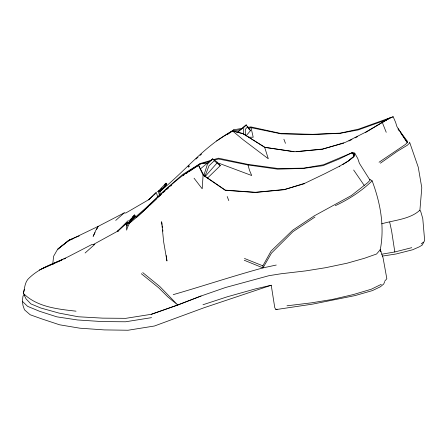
<?xml version="1.0" encoding="UTF-8"?>
<svg xmlns="http://www.w3.org/2000/svg" width="447" height="447" viewBox="0 0 447 447"><rect width="100%" height="100%" fill="white"/><g stroke="black" fill="none" stroke-linecap="round" stroke-linejoin="round"><path stroke-width="0.67" d="M245.302 135.547L245.308 129.351L247.744 126.624L250.538 130.569L246.051 135.888M243.57 134.128L243.749 127.356L246.236 124.931L248.918 129.077L250.538 130.569M211.805 160.138L200.474 163.434L182.32 174.699L163.345 191.417L145.862 207.972L129.401 222.355L129.356 223.332C152.829 204.48 171.721 179.8 198.552 165.356L203.094 175.174L202.189 188.79L194.059 178.202M382.448 256.081L396.025 253.997L412.592 249.784L419.191 246.884L422.236 245.079L424.65 240.503L422.767 218.505L420.761 211.615L419.906 210.191L421.789 187.785L418.258 167.223L409.597 142.191L409.268 143.331L407.424 145.18L397.389 151.254L380.397 163.194M384.632 281.822L383.716 284.024L380.391 286.773L372.373 290.617L354.991 295.601L312.889 304.077L275.9 309.598L274.76 307.659L271.234 285.242L204.083 307.732L154.433 326.008L128.038 330.238L104.358 329.908L79.801 328.187L59.563 324.79L41.85 318.929L30.172 314.755L24.484 309.816L23.015 305.569L22.35 301.328L23.004 295.97L24.155 295.411M62.513 259.64C50.036 264.669 37.107 269.496 27.68 279.543C24.63 283.493 24.663 288.728 23.339 293.344L26.066 298.903L30.899 303.904L40.878 308.028L58.909 313.068L78.331 316.772L102.67 318.141L125.78 318.331L151.371 314.286L177.504 305.055L201.089 296.003L225.467 287.522L269.088 275.659L281.09 273.76L305.681 270.893L325.522 267.725L347.073 263.21L364.411 258.288L376.558 254.013L380.263 249.717C384.778 226.467 380.38 202.759 372.139 180.851L369.725 179.219M173.218 294.651C203.212 285.996 232.831 276.112 262.959 267.898L262.858 265.825L271.1 251.03L292.634 230.25L314.034 215.996L351.448 195.512L367.652 182.711L370.055 180.214L359.405 163.345L357.79 158.562L354.773 153.209L354.063 154.003L353.532 156.796L348.761 160.702L342.676 164.703M213.141 159.747L218.471 158.193L247.834 164.356L278.325 168.553L303.619 168.156L323.354 164.787L352.292 152.617L354.773 153.209L354.175 156.193L348.47 160.914M165.234 186.785L165.999 183.158L166.759 183.974L165.234 186.785L164.524 186.27L165.999 183.158L158.266 191.282L159.758 195.853M24.412 289.393L23.339 293.344C36.939 307.095 57.786 309.101 76.035 311.179M248.487 128.183L251.214 127.691L281.046 133.821L312.548 134.53L339.927 133.346L358.086 129.965L385.878 119.992L386.107 119.226L393.176 116.762L395.612 122.349L396.886 126.507L407.29 142.638L405.451 144.426L379.05 162.244M135.29 216.018C131.34 219.851 127.965 224.74 126.641 230.149L126.317 224.852L129.775 221.399L134.413 214.918L135.29 216.018L132.513 219.449M204.955 176.274L209.012 165.781L214.214 160.786L220.282 165.664L207.609 177.973M131.44 220.421L132.96 216.996L134.413 214.918M127.931 225.953L126.317 224.852L130.44 221.958L132.96 216.56L133.67 217.426M95.004 232.636L93.127 236.379L95.865 230.244L98.133 226.394L124.21 212.878L125.791 213.012L148.739 199.664L152.874 195.92M96.569 229.512L98.133 226.394L68.1 240.86L57.842 249.169L56.83 250.627L53.612 256.248L52.863 263.02L53.495 264.216M244.235 260.249L262.959 267.898L271.485 253.086L292.925 231.697L314.967 217.03M159.965 195.188L159.953 191.908L166.759 183.974M384.716 281.185L386.834 278.71L383.085 257.902L380.263 249.717M205.167 176.476L217.13 162.892M220.282 165.664L217.588 162.367L212.621 158.825L207.469 164.122L204.184 174.296L204.586 176.241M372.139 180.851C361.439 191.21 348.805 199.39 335.323 205.676M162.334 189.69L161.009 189.779L164.524 186.27M188.075 166.636L189.059 165.686M148.387 206.587L136.223 217.695M149.885 205.167L156.875 198.546M158.378 197.127L161.373 194.289M419.906 210.191C409.854 219.41 394.355 220.053 381.716 223.824M188.466 167.234L189.483 166.278M150.175 198.524L148.706 199.887L156.204 192.204L157.763 197.116M153.606 195.345L155.562 193.523M85.103 252.991L94.848 244.297L91.926 244.475L68.017 256.841L41.867 268.798M115.728 220.416L124.21 212.878M195.937 159.048L197.999 157.227M200.06 155.411L201.608 154.047M160.719 190.69C185.086 171.257 204.609 145.566 232.591 130.965L243.33 133.888L265.049 147.37L294.025 151.762M391.594 117.399L385.878 119.992M163.373 192.394L164.921 191.065M166.994 189.293L168.547 187.963M170.614 186.192L171.648 185.309M421.208 243.961L423.348 242.123M237.15 132.535L246.236 124.931L237.307 132.413M200.284 168.977L212.621 158.825M161.009 189.779L163.121 188.282M183.035 175.565L184.158 174.783M185.846 173.609L200.474 163.434L207.313 163.462M226.975 134.804L232.591 130.965L242.9 133.497L264.663 147.337L294.947 151.745L322.281 149.287L345.676 142.213L365.149 132.429L389.398 118.204L393.176 116.762M185.868 173.693L187.572 172.57M189.277 171.452L200.619 163.976L209.894 161.389M216.605 140.956L233.742 129.786L242.632 128.289M365.557 132.496L389.398 118.204L382.006 122.562L382.252 122.327L386.236 132.306M203.094 175.174L225.277 190.316L255.349 192.473L284.309 189.696L305.24 183.08L325.019 173.604L339.731 166.111L348.761 160.702L354.175 156.193L352.292 152.617L338.999 159.104L322.974 165.675L303.435 168.413L277.615 169.162L247.699 164.915L218.505 158.987L213.867 160.283M118.768 230.63L117.181 231.563L126.127 223.338L128.099 222.204L127.842 222.835L125.59 223.992L117.65 231.283L127.842 220.879L131.027 220.974M118.461 230.741L93.518 244.414M158.104 191.405L159.836 190.489L157.523 191.707M348.895 141.023L351.985 139.453M355.074 137.883L357.55 136.626M381.319 284.309L371.317 289.22L353.348 294.556L332.177 299.473L311.531 302.826L286.991 305.804M39.258 270.016L61.742 260.143M73.068 238.704L68.1 240.86L69.71 239.776L79.208 235.932M63.776 259.131L65.67 258.372M201.089 296.003L177.783 305.033L151.371 314.286M275.9 309.598L277.134 309.134M386.107 119.226L358.628 129.105L340.256 133.133L312.878 134.318L281.375 133.603L250.84 126.903L248.107 127.367M202.972 304.748L227.4 296.752L255.41 288.902L271.234 285.242M304.446 183.711L284.37 189.511L255.421 192.283L225.344 190.131L203.944 175.481L198.552 165.356M343.816 143.146L322.617 149.013L296.076 151.729M381.755 254.209L394.818 251.963L411.776 247.666M262.959 267.898L276.252 265.043M240.989 129.535L234.172 130.764L233.742 129.786M151.539 317.644L125.551 321.779L102.436 321.594L77.482 319.963L56.842 316.839L39.627 311.308L27.63 306.363L22.35 301.328M131.826 220.092L129.736 220.125L132.96 216.996L133.837 217.907M218.259 163.501L219.622 163.507L251.711 175.52L249.527 170.413L247.834 164.356M248.392 137.201L253.198 137.223L251.007 127.546M354.773 153.209L351.817 153.086L354.063 154.003M158.266 191.282L159.953 191.908L161.518 188.12L162.591 188.835M244.464 258.455L262.858 265.825M130.222 220.41L131.189 220.991M141.291 273.693L158.556 287.678L167.798 296.842L177.783 305.033L159.853 286.538L142.761 272.597M232.591 130.965L243.129 139.743L268.295 158.758L264.663 147.337M129.775 221.399L130.44 221.958M398.132 128.909L407.608 141.554L407.29 142.638L400.73 132.971M353.65 170.016L364.221 185.416M398.031 128.987L399.188 130.692M164.882 184.114L165.681 185.293M380.235 250.264L380.95 251.443L380.051 249.744M227.205 196.529L228.797 200.636M283.895 139.218L285.471 143.342M389.678 222.086L391.628 231.065L394.818 251.963M200.474 163.434L200.619 163.976M162.01 224.455L161.641 221.751L163.658 241.877L166.949 260.987L166.217 255.572M162.194 225.808L162.468 227.836M162.742 229.864L162.926 231.222M339.731 166.111L339.781 166.597M58.306 248.577L57.842 249.169L69.71 239.776L58.306 248.577"/></g></svg>
